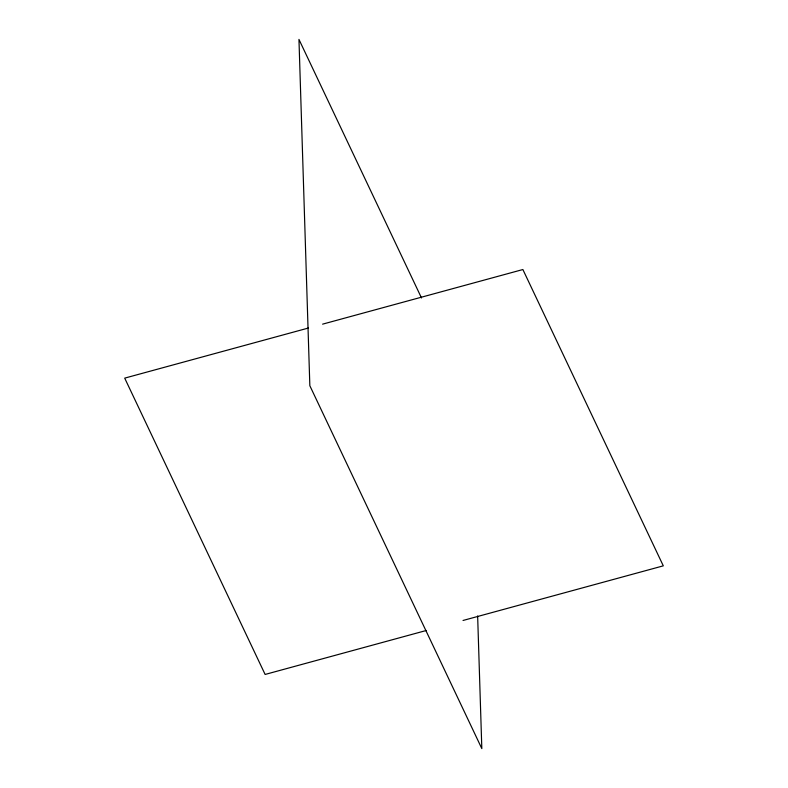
<?xml version="1.0" encoding="UTF-8"?>
<svg xmlns="http://www.w3.org/2000/svg" width="788" height="788" viewBox="0 0 788 788"><rect width="100%" height="100%" fill="white"/><g stroke="black" fill="none" stroke-linecap="round" stroke-linejoin="round"><path stroke-width="1.18" d="M308.384 328.035L124.701 378.132L265.123 674.449L426.288 630.489M322.597 324.154L522.877 269.535L663.299 565.843L463.029 620.471M421.501 297.962L298.957 39.4L309.842 385.726L481.823 748.6L477.646 615.97"/></g></svg>
